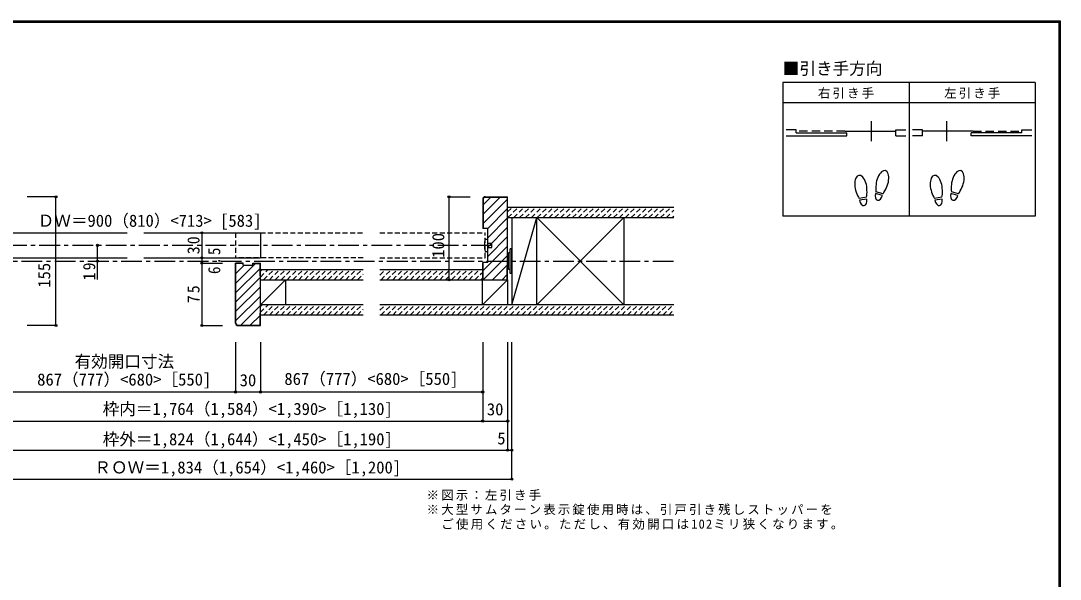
# Model space of a CAD drawing. Units: millimetres at full size, sheet at 1:5; some dimension numbers follow another scale. Extents: x -973 to 977, y -718 to 696.
# Drawn here: x -275 to 977, y 24 to 696 of the extents above; entities that cross this region are included whole.
import ezdxf
from ezdxf.enums import TextEntityAlignment as Align

# ---------------------------------------------------------------- set-up
doc = ezdxf.new("R2010")
doc.units = ezdxf.units.MM
doc.header["$LTSCALE"] = 5
doc.header["$PDMODE"] = 32
doc.header["$PDSIZE"] = 2.5
for name, pattern in [('CHAIN1', [8, 5, -1, 1, -1]), ('DASHED1', [1.8, 1.2, -0.6]), ('DASHED2', [3, 2, -1])]:
    doc.linetypes.add(name, pattern=pattern)
for name, color, linetype in [('0-1_通り芯', 4, 'CHAIN1'), ('0-2_柱', 3, 'Continuous'), ('0-3_仕上げ', 2, 'Continuous'), ('0-4_枠', 3, 'Continuous'), ('0-6_扉', 2, 'Continuous'), ('0-7_金物', 7, 'Continuous'), ('0-8_戸当り', 3, 'Continuous'), ('0-A_文字', 3, 'Continuous'), ('0-B_寸法', 7, 'Continuous'), ('0-C_ハッチ', 4, 'DASHED1'), ('F-1_枠', 6, 'Continuous')]:
    doc.layers.add(name, color=color, linetype=linetype)
doc.styles.add('ＭＳ ゴシック', font='')
doc.styles.get('ＭＳ ゴシック').set_extended_font_data('MS Gothic')

msp = doc.modelspace()

# ---------------------------------------------------------------- linework, layer by layer
at = {"layer": '0-1_通り芯'}
for p, q in [((292.306, 425.5), (-294.993, 425.5)), ((-513.993, 406.5), (511.306, 406.5))]:
    msp.add_line(p, q, dxfattribs=at)
at = {"layer": '0-2_柱'}
for p, q in [((316.306, 459), (316.306, 354)), ((346.383, 354), (346.383, 459)), ((451.383, 459), (451.383, 354)), ((13.656, 354), (13.656, 384)), ((43.733, 384), (43.733, 354)), ((281.229, 354), (281.229, 384)), ((311.306, 384), (311.306, 354))]:
    msp.add_line(p, q, dxfattribs=at)
at = {"layer": '0-2_柱', "color": 7}
for p, q in [((316.306, 354), (346.383, 459)), ((346.383, 354), (451.383, 459)), ((451.383, 354), (346.383, 459)), ((13.656, 354), (43.733, 384)), ((281.229, 354), (311.306, 384))]:
    msp.add_line(p, q, dxfattribs=at)
at = {"layer": '0-3_仕上げ'}
for p, q in [((311.306, 471.5), (511.306, 471.5)), ((311.306, 459), (511.306, 459)), ((13.656, 396.5), (137.481, 396.5)), ((157.481, 396.5), (281.306, 396.5)), ((13.656, 384), (137.481, 384)), ((157.481, 384), (311.306, 384)), ((137.481, 354), (13.656, 354)), ((511.306, 354), (157.481, 354)), ((137.481, 341.5), (13.656, 341.5)), ((511.306, 341.5), (157.481, 341.5))]:
    msp.add_line(p, q, dxfattribs=at)
at = {"layer": '0-4_枠'}
for p, q in [((281.306, 481), (281.306, 446)), ((281.806, 481), (281.806, 446)), ((284.306, 484), (311.306, 484)), ((284.306, 483.5), (310.806, 483.5)), ((310.806, 483.5), (310.806, 469)), ((311.306, 469), (310.806, 469)), ((-7.344, 404), (-16.344, 404)), ((-16.344, 332), (-16.344, 404)), ((-7.344, 403.5), (-15.844, 403.5)), ((-15.844, 332), (-15.844, 403.5)), ((-7.344, 401.5), (-7.344, 404)), ((4.656, 404), (13.656, 404)), ((4.656, 403.5), (13.156, 403.5)), ((13.156, 389), (13.156, 403.5)), ((13.656, 329), (13.656, 404)), ((287.306, 405), (281.306, 405)), ((281.306, 384), (281.306, 405)), ((281.806, 384), (281.806, 405)), ((13.156, 389), (13.656, 389)), ((13.156, 344), (13.656, 344)), ((13.156, 329.5), (13.156, 344)), ((-13.344, 329.5), (13.156, 329.5)), ((-13.344, 329), (13.656, 329))]:
    msp.add_line(p, q, dxfattribs=at)
for points in [[(281.306, 384), (311.306, 384), (311.306, 484)], [(287.306, 405), (287.306, 446), (281.306, 446)], [(-7.344, 401.5), (4.656, 401.5), (4.656, 404)], [(310.806, 384), (310.806, 399), (311.306, 399)]]:
    msp.add_lwpolyline(points, dxfattribs=at)
for centre, radius, start, end in [((284.306, 481), 3, 90, 180), ((284.306, 481), 2.5, 90, 180), ((-13.344, 332), 3, 180, 270), ((-13.344, 332), 2.5, 180, 270)]:
    msp.add_arc(centre, radius, start, end, dxfattribs=at)
at = {"layer": '0-6_扉', "color": 6}
for p, q in [((-286.993, 440.5), (-146.668, 440.5)), ((-126.668, 440.5), (13.656, 440.5)), ((13.656, 440.5), (13.656, 410.5)), ((-286.993, 410.5), (-146.668, 410.5)), ((-126.668, 410.5), (13.656, 410.5))]:
    msp.add_line(p, q, dxfattribs=at)
at = {"layer": '0-6_扉', "linetype": 'DASHED1'}
for p, q in [((-16.344, 440.5), (-16.344, 410.5)), ((13.656, 440.5), (137.481, 440.5)), ((157.481, 440.5), (284.306, 440.5)), ((284.306, 410.5), (284.306, 440.5)), ((137.481, 410.5), (-16.344, 410.5)), ((157.481, 410.5), (284.306, 410.5))]:
    msp.add_line(p, q, dxfattribs=at)
at = {"layer": '0-7_金物'}
for p, q in [((284.306, 433), (287.306, 433)), ((287.306, 428), (292.306, 428)), ((312.306, 415.5), (311.306, 415.5)), ((314.306, 416.5), (312.306, 416.5)), ((312.306, 396.5), (312.306, 416.5)), ((314.306, 391.5), (314.306, 421.5)), ((316.306, 421.5), (314.306, 421.5)), ((316.306, 391.5), (316.306, 421.5)), ((312.306, 397.5), (311.306, 397.5)), ((314.306, 396.5), (312.306, 396.5)), ((316.306, 391.5), (314.306, 391.5))]:
    msp.add_line(p, q, dxfattribs=at)
for points in [[(284.306, 418), (287.306, 418), (287.306, 433)], [(287.306, 423), (292.306, 423), (292.306, 428)]]:
    msp.add_lwpolyline(points, dxfattribs=at)
msp.add_arc((314.757, 425.5), 31.361, 166.16368, 193.83629, dxfattribs=at)
at = {"layer": '0-8_戸当り', "color": 2}
for p, q in [((658.639, 564.654), (646.639, 564.654)), ((658.639, 561.054), (658.639, 564.654)), ((778.639, 557.454), (778.639, 564.654)), ((778.639, 564.654), (790.639, 564.654)), ((810.639, 564.654), (798.639, 564.654)), ((810.639, 557.454), (810.639, 564.654)), ((930.639, 561.054), (930.639, 564.654)), ((930.639, 564.654), (942.639, 564.654)), ((646.639, 557.454), (719.839, 557.454)), ((658.639, 561.054), (719.839, 561.054)), ((717.439, 562.854), (778.639, 562.854)), ((719.839, 557.454), (719.839, 561.054)), ((778.639, 557.454), (790.639, 557.454)), ((810.639, 557.454), (798.639, 557.454)), ((871.839, 562.854), (810.639, 562.854)), ((869.439, 557.454), (869.439, 561.054)), ((930.639, 561.054), (869.439, 561.054)), ((942.639, 557.454), (869.439, 557.454))]:
    msp.add_line(p, q, dxfattribs=at)
at = {"layer": '0-8_戸当り'}
for p, q in [((749.239, 550.854), (749.239, 574.854)), ((840.039, 550.854), (840.039, 574.854)), ((763.275, 487.735), (754.795, 490.007)), ((854.075, 487.735), (845.595, 490.007)), ((743.264, 483.378), (734.618, 481.853)), ((743.629, 481.31), (734.983, 479.785)), ((762.732, 485.706), (754.251, 487.978)), ((834.064, 483.378), (825.418, 481.853)), ((834.429, 481.31), (825.783, 479.785)), ((853.532, 485.706), (845.051, 487.978))]:
    msp.add_line(p, q, dxfattribs=at)
at = {"layer": '0-8_戸当り', "color": 2, "linetype": 'DASHED2'}
for p, q in [((717.439, 562.854), (658.639, 562.854)), ((871.839, 562.854), (930.639, 562.854))]:
    msp.add_line(p, q, dxfattribs=at)
at = {"layer": '0-8_戸当り'}
for centre, major_axis, ratio, start_param, end_param in [((762.52, 501.878), (3.644, 13.601), 0.5, 4.34059143, 8.22577918), ((853.32, 501.878), (3.644, 13.601), 0.5, 4.34059143, 8.22577918), ((736.603, 495.877), (-2.445, 13.867), 0.5, 4.34059143, 8.22577918), ((827.403, 495.877), (-2.445, 13.867), 0.5, 4.34059143, 8.22577918), ((736.673, 495.481), (-2.963, 16.802), 0.4, 1.85063327, 2.44287679), ((736.673, 495.481), (-2.963, 16.802), 0.4, 3.84030852, 4.43255203), ((762.416, 501.489), (4.416, 16.48), 0.4, 1.85063327, 2.44287679), ((762.416, 501.489), (4.416, 16.48), 0.4, 3.84030852, 4.43255203), ((827.473, 495.481), (-2.963, 16.802), 0.4, 1.85063327, 2.44287679), ((827.473, 495.481), (-2.963, 16.802), 0.4, 3.84030852, 4.43255203), ((853.216, 501.489), (4.416, 16.48), 0.4, 1.85063327, 2.44287679), ((853.216, 501.489), (4.416, 16.48), 0.4, 3.84030852, 4.43255203), ((739.306, 480.548), (-1.27, 7.205), 0.6, 1.57079633, 4.71238898), ((758.492, 486.842), (1.894, 7.067), 0.6, 1.57079633, 4.71238898), ((830.106, 480.548), (-1.27, 7.205), 0.6, 1.57079633, 4.71238898), ((849.292, 486.842), (1.894, 7.067), 0.6, 1.57079633, 4.71238898)]:
    msp.add_ellipse(centre, major_axis=major_axis, ratio=ratio, start_param=start_param, end_param=end_param, dxfattribs=at)
at = {"layer": '0-A_文字'}
for p, q in [((946.639, 621.667), (642.639, 621.667)), ((642.639, 621.667), (642.639, 460.667)), ((794.639, 621.667), (794.639, 460.667)), ((946.639, 621.667), (946.639, 460.667)), ((642.639, 597.667), (946.639, 597.667)), ((946.639, 460.667), (642.639, 460.667))]:
    msp.add_line(p, q, dxfattribs=at)
at = {"layer": '0-B_寸法', "color": 4}
for p, q in [((-232.571, 484), (-267.093, 484)), ((-232.571, 329), (-232.571, 484)), ((240.665, 484), (266.306, 484)), ((240.665, 484), (240.665, 384)), ((-56.985, 440.5), (-31.938, 440.5)), ((-56.985, 440.5), (-56.985, 410.5)), ((-182.571, 384.5), (-182.571, 425.5)), ((-56.985, 410.5), (-56.985, 404)), ((-56.985, 410.5), (-31.938, 410.5)), ((-56.985, 404), (-56.985, 329)), ((-56.985, 404), (-31.938, 404)), ((240.665, 384), (266.306, 384)), ((-232.571, 329), (-267.093, 329)), ((-56.985, 329), (-31.938, 329)), ((-16.344, 309), (-16.344, 249)), ((13.656, 309), (13.656, 249)), ((281.306, 309), (281.306, 214)), ((311.306, 309), (311.306, 179)), ((316.306, 144), (316.306, 309)), ((-283.993, 249), (281.306, 249)), ((-313.993, 214), (311.306, 214)), ((-313.993, 179), (311.306, 179)), ((311.306, 179), (316.306, 179)), ((-318.993, 144), (316.306, 144))]:
    msp.add_line(p, q, dxfattribs=at)
at = {"layer": '0-B_寸法'}
for p in [(-232.571, 484), (240.665, 484), (-56.985, 440.5), (-182.571, 425.5), (-182.571, 406.5), (-56.985, 410.5), (-56.985, 404), (240.665, 384), (-232.571, 329), (-56.985, 329), (-16.344, 249), (13.656, 249), (281.306, 249), (281.306, 214), (311.306, 214), (311.306, 179), (316.306, 179), (316.306, 144)]:
    msp.add_point(p, dxfattribs=at)
at = {"layer": '0-C_ハッチ', "linetype": 'Continuous'}
for p, q in [((290.919, 483.5), (281.806, 474.386)), ((302.233, 483.5), (281.806, 463.073)), ((310.806, 480.759), (281.806, 451.759)), ((310.806, 469.445), (287.306, 445.945)), ((311.306, 458.631), (287.306, 434.631)), ((311.306, 447.318), (287.306, 423.318)), ((311.306, 436.004), (287.306, 412.004)), ((311.306, 424.69), (281.806, 395.19)), ((311.306, 413.377), (281.929, 384)), ((7.505, 403.5), (-15.844, 380.152)), ((-5.809, 401.5), (-15.844, 391.465)), ((311.306, 402.063), (293.243, 384)), ((13.156, 397.838), (-15.844, 368.838)), ((310.806, 390.249), (304.556, 384)), ((13.656, 387.024), (-15.844, 357.524)), ((13.656, 375.711), (-15.844, 346.211)), ((13.656, 364.397), (-15.844, 334.897)), ((13.656, 353.083), (-9.927, 329.5)), ((13.156, 341.269), (1.387, 329.5))]:
    msp.add_line(p, q, dxfattribs=at)
at = {"layer": '0-C_ハッチ'}
for p, q in [((311.306, 465.768), (317.037, 471.5)), ((311.608, 459), (324.108, 471.5)), ((318.679, 459), (331.179, 471.5)), ((325.75, 459), (338.25, 471.5)), ((332.821, 459), (345.321, 471.5)), ((339.893, 459), (352.393, 471.5)), ((346.964, 459), (359.464, 471.5)), ((354.035, 459), (366.535, 471.5)), ((361.106, 459), (373.606, 471.5)), ((368.177, 459), (380.677, 471.5)), ((375.248, 459), (387.748, 471.5)), ((382.319, 459), (394.819, 471.5)), ((389.39, 459), (401.89, 471.5)), ((396.461, 459), (408.961, 471.5)), ((403.532, 459), (416.032, 471.5)), ((410.603, 459), (423.103, 471.5)), ((417.674, 459), (430.174, 471.5)), ((424.745, 459), (437.245, 471.5)), ((431.816, 459), (444.316, 471.5)), ((438.887, 459), (451.387, 471.5)), ((445.959, 459), (458.459, 471.5)), ((453.03, 459), (465.53, 471.5)), ((460.101, 459), (472.601, 471.5)), ((467.172, 459), (479.672, 471.5)), ((474.243, 459), (486.743, 471.5)), ((481.314, 459), (493.814, 471.5)), ((488.385, 459), (500.885, 471.5)), ((495.456, 459), (507.956, 471.5)), ((502.527, 459), (511.306, 467.779)), ((509.598, 459), (511.306, 460.708)), ((13.656, 387.322), (22.834, 396.5)), ((13.656, 394.393), (15.763, 396.5)), ((17.405, 384), (29.905, 396.5)), ((24.476, 384), (36.976, 396.5)), ((31.547, 384), (44.047, 396.5)), ((38.618, 384), (51.118, 396.5)), ((45.689, 384), (58.189, 396.5)), ((52.76, 384), (65.26, 396.5)), ((59.832, 384), (72.332, 396.5)), ((66.903, 384), (79.403, 396.5)), ((73.974, 384), (86.474, 396.5)), ((81.045, 384), (93.545, 396.5)), ((88.116, 384), (100.616, 396.5)), ((95.187, 384), (107.687, 396.5)), ((102.258, 384), (114.758, 396.5)), ((109.329, 384), (121.829, 396.5)), ((116.4, 384), (128.9, 396.5)), ((123.471, 384), (135.971, 396.5)), ((130.542, 384), (137.481, 390.939)), ((157.481, 389.726), (164.255, 396.5)), ((158.827, 384), (171.327, 396.5)), ((165.898, 384), (178.398, 396.5)), ((172.969, 384), (185.469, 396.5)), ((180.04, 384), (192.54, 396.5)), ((187.111, 384), (199.611, 396.5)), ((194.182, 384), (206.682, 396.5)), ((201.253, 384), (213.753, 396.5)), ((208.324, 384), (220.824, 396.5)), ((215.395, 384), (227.895, 396.5)), ((222.466, 384), (234.966, 396.5)), ((229.537, 384), (242.037, 396.5)), ((236.608, 384), (249.108, 396.5)), ((243.679, 384), (256.179, 396.5)), ((250.75, 384), (263.25, 396.5)), ((257.821, 384), (270.321, 396.5)), ((264.893, 384), (277.393, 396.5)), ((271.964, 384), (281.306, 393.342)), ((279.035, 384), (281.306, 386.271)), ((13.656, 344.896), (22.76, 354)), ((13.656, 351.967), (15.689, 354)), ((17.332, 341.5), (29.832, 354)), ((24.403, 341.5), (36.903, 354)), ((31.474, 341.5), (43.974, 354)), ((38.545, 341.5), (51.045, 354)), ((45.616, 341.5), (58.116, 354)), ((52.687, 341.5), (65.187, 354)), ((59.758, 341.5), (72.258, 354)), ((66.829, 341.5), (79.329, 354)), ((73.9, 341.5), (86.4, 354)), ((80.971, 341.5), (93.471, 354)), ((88.042, 341.5), (100.542, 354)), ((95.113, 341.5), (107.613, 354)), ((102.184, 341.5), (114.684, 354)), ((109.255, 341.5), (121.755, 354)), ((116.327, 341.5), (128.827, 354)), ((123.398, 341.5), (135.898, 354)), ((157.481, 347.299), (164.182, 354)), ((158.753, 341.5), (171.253, 354)), ((165.824, 341.5), (178.324, 354)), ((172.895, 341.5), (185.395, 354)), ((179.966, 341.5), (192.466, 354)), ((187.037, 341.5), (199.537, 354)), ((194.108, 341.5), (206.608, 354)), ((201.179, 341.5), (213.679, 354)), ((208.25, 341.5), (220.75, 354)), ((215.321, 341.5), (227.821, 354)), ((222.393, 341.5), (234.893, 354)), ((229.464, 341.5), (241.964, 354)), ((236.535, 341.5), (249.035, 354)), ((243.606, 341.5), (256.106, 354)), ((250.677, 341.5), (263.177, 354)), ((257.748, 341.5), (270.248, 354)), ((264.819, 341.5), (277.319, 354)), ((271.89, 341.5), (284.39, 354)), ((278.961, 341.5), (291.461, 354)), ((286.032, 341.5), (298.532, 354)), ((293.103, 341.5), (305.603, 354)), ((300.174, 341.5), (312.674, 354)), ((307.245, 341.5), (319.745, 354)), ((314.316, 341.5), (326.816, 354)), ((321.387, 341.5), (333.887, 354)), ((328.459, 341.5), (340.959, 354)), ((335.53, 341.5), (348.03, 354)), ((342.601, 341.5), (355.101, 354)), ((349.672, 341.5), (362.172, 354)), ((356.743, 341.5), (369.243, 354)), ((363.814, 341.5), (376.314, 354)), ((370.885, 341.5), (383.385, 354)), ((377.956, 341.5), (390.456, 354)), ((385.027, 341.5), (397.527, 354)), ((392.098, 341.5), (404.598, 354)), ((399.169, 341.5), (411.669, 354)), ((406.24, 341.5), (418.74, 354)), ((413.311, 341.5), (425.811, 354)), ((420.382, 341.5), (432.882, 354)), ((427.453, 341.5), (439.953, 354)), ((434.525, 341.5), (447.025, 354)), ((441.596, 341.5), (454.096, 354)), ((448.667, 341.5), (461.167, 354)), ((455.738, 341.5), (468.238, 354)), ((462.809, 341.5), (475.309, 354)), ((469.88, 341.5), (482.38, 354)), ((476.951, 341.5), (489.451, 354)), ((484.022, 341.5), (496.522, 354)), ((491.093, 341.5), (503.593, 354)), ((498.164, 341.5), (510.664, 354)), ((130.469, 341.5), (137.481, 348.512)), ((505.235, 341.5), (511.306, 347.57))]:
    msp.add_line(p, q, dxfattribs=at)
at = {"layer": 'F-1_枠'}
for p, q in [((-973.347, 695.833), (976.653, 695.833)), ((-973.347, 695), (976.653, 695)), ((-973.347, 694.167), (976.653, 694.167)), ((974.986, 695.833), (974.986, -700.833)), ((975.82, 695.833), (975.82, -700.833)), ((976.653, 695.833), (976.653, -700.833))]:
    msp.add_line(p, q, dxfattribs=at)

# ---------------------------------------------------------------- texts
at = {"layer": '0-A_文字', "color": 7, "style": 'ＭＳ ゴシック'}
msp.add_text('■引き手方向', height=14.66, dxfattribs=at).set_placement((642.639, 626.667), align=Align.BOTTOM_LEFT)
at = {"layer": '0-A_文字', "color": 7, "char_height": 11, "attachment_point": 7, "style": 'ＭＳ ゴシック'}
for s, insert in [('\\T1.17;右引き手', (684.889, 602.167)), ('\\T1.17;左引き手', (836.889, 602.167)), ('\\T1.17;※図示：左引き手', (213.714, 118.269)), ('\\T1.17;※大型サムターン表示錠使用時は、引戸引き残しストッパーを', (213.714, 100.769)), ('\\T1.18;\u3000ご使用ください。ただし、有効開口は102ミリ狭くなります。', (213.714, 83.269))]:
    msp.add_mtext(s, dxfattribs=dict(at, insert=insert))
at = {"layer": '0-B_寸法', "style": 'ＭＳ ゴシック'}
for s, p in [('ＤＷ＝900（810）<713> [583]', (-254.571, 443.5)), ('有効開口寸法', (-210.168, 274)), ('867（777）<680>［550]', (-255.168, 252.31)), ('30', (-11.344, 251.5)), ('867（777）<680>［550]', (42.481, 253.089)), ('枠内＝1,764（1,584）<1,390>［1,130]', (-176.344, 216.911)), ('30', (286.306, 216.5)), ('枠外＝1,824（1,644）<1,450>［1,190]', (-176.344, 180.458)), ('5', (298.806, 181.5)), ('ＲＯＷ＝1,834（1,654）<1,460>［1,200]', (-186.344, 146.5))]:
    msp.add_text(s, height=14.66, dxfattribs=at).set_placement(p, align=Align.BOTTOM_LEFT)
for s, p in [('100', (239.415, 410.5)), ('155', (-235.071, 374.521))]:
    msp.add_text(s, height=14.66, rotation=90, dxfattribs=at).set_placement(p, align=Align.BOTTOM_LEFT)
at = {"layer": '0-B_寸法', "char_height": 14.66, "attachment_point": 7, "rotation": 90, "style": 'ＭＳ ゴシック'}
for s, insert in [('\\T1.27;\\W0.95;30', (-59.485, 414.875)), ('\\T1.27;\\W0.9;6.5', (-34.485, 391)), ('\\T1.27;\\W0.95;19', (-185.071, 383.375)), ('\\T1.27;\\W0.95;75', (-59.485, 355.875))]:
    msp.add_mtext(s, dxfattribs=dict(at, insert=insert))

doc.saveas('drawing.dxf')
